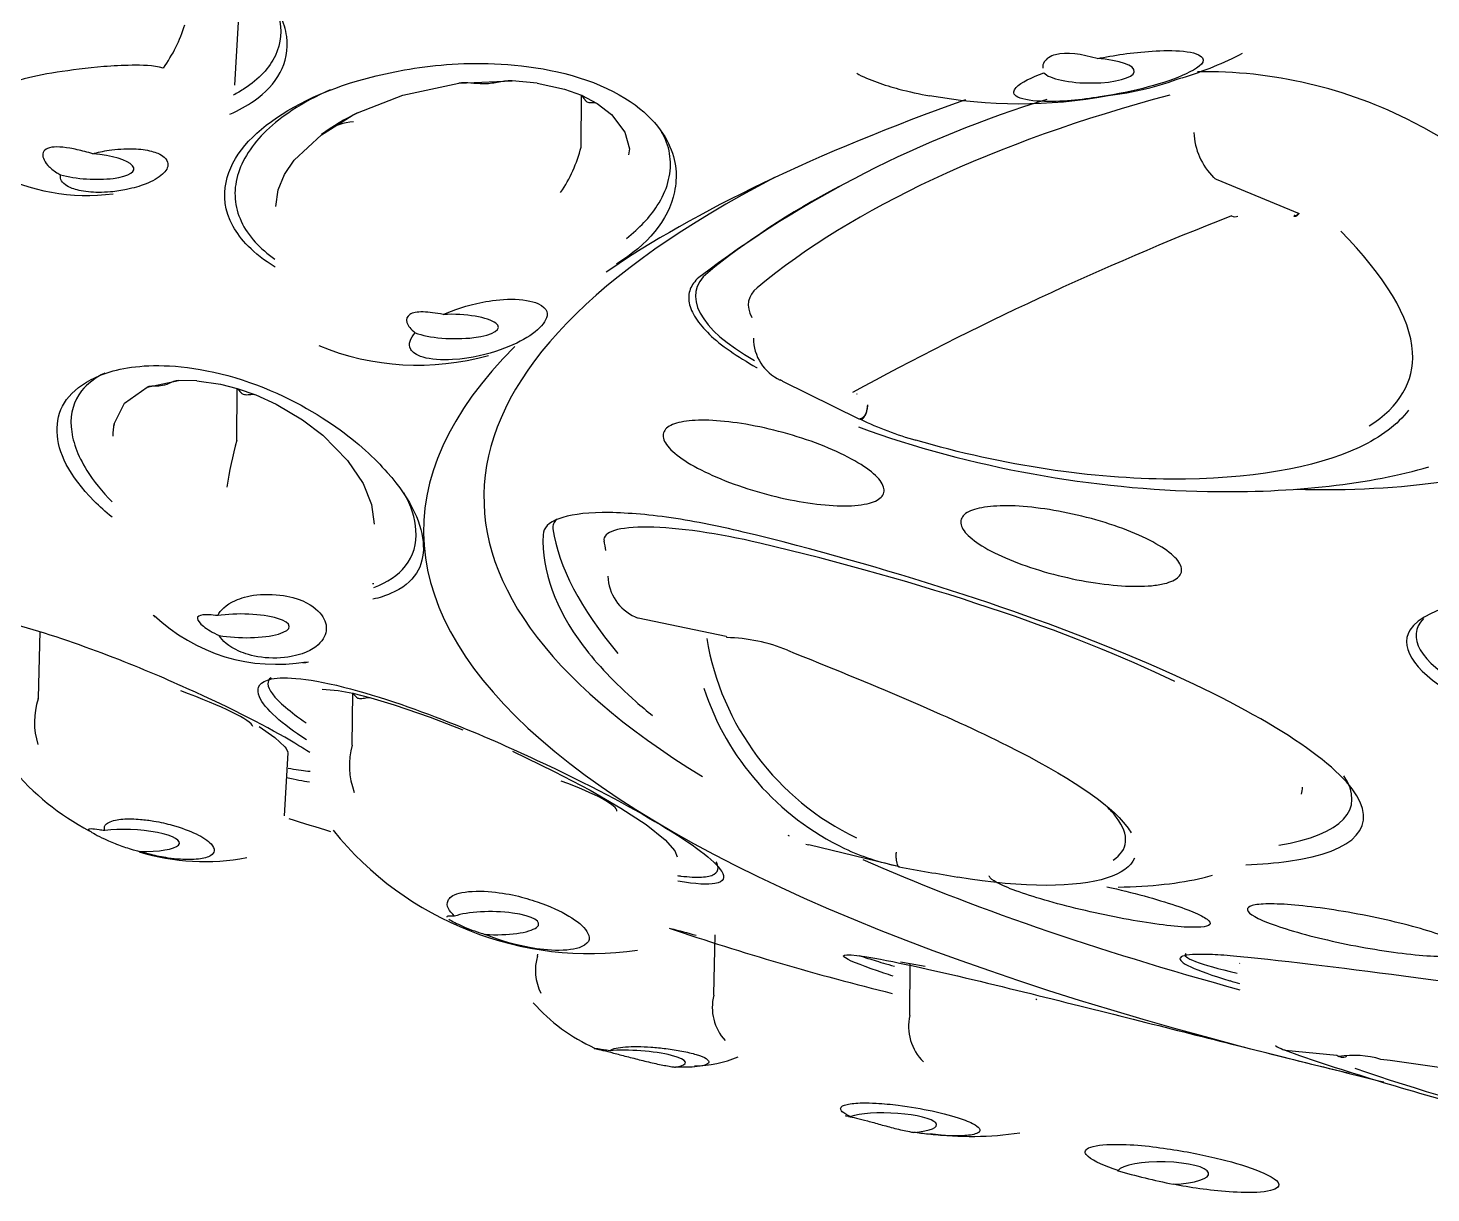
# Model space of a CAD drawing. Header units: centimetres. Extents: x -3207095 to 15275363, y -32656 to 4798027.
# Drawn here: x 710306.708 to 710308.803, y 4438202.391 to 4438204.131 of the extents above; entities that cross this region are included whole.
import ezdxf

# ---------------------------------------------------------------- set-up
doc = ezdxf.new("R2010")
doc.units = ezdxf.units.CM
doc.linetypes.add('DUZ', pattern=[500, 500])
doc.layers.get('0').update_dxf_attribs({"color": 1, "linetype": 'DUZ'})
doc.layers.add('a_vitrifiye', color=195, linetype='Continuous')

# ---------------------------------------------------------------- blocks, each defined once
blk = doc.blocks.new('TEPEDUS')
for p, q in [((38574.384, -2204.81), (38574.421, -2204.184)), ((38576.058, -2204.909), (38576.614, -2204.79)), ((38576.614, -2204.79), (38577.145, -2204.767)), ((38577.394, -2204.791), (38577.145, -2204.767)), ((38577.394, -2204.791), (38577.667, -2204.85)), ((38575.608, -2205.085), (38576.058, -2204.909)), ((38577.667, -2204.85), (38577.837, -2204.911)), ((38577.833, -2205.425), (38577.837, -2204.911)), ((38577.837, -2204.911), (38577.994, -2204.992)), ((38575.554, -2205.112), (38575.608, -2205.085)), ((38577.994, -2204.992), (38578.137, -2205.102)), ((38577.994, -2204.992), (38578.137, -2205.102)), ((38575.248, -2205.303), (38575.554, -2205.112)), ((38578.137, -2205.102), (38578.267, -2205.278)), ((38574.977, -2205.558), (38575.248, -2205.303)), ((38578.267, -2205.278), (38578.314, -2205.445)), ((38577.833, -2205.427), (38577.833, -2205.425)), ((38578.314, -2205.445), (38578.306, -2205.503)), ((38574.88, -2205.7), (38574.977, -2205.558)), ((38574.815, -2205.852), (38574.88, -2205.7)), ((38584.155, -2205.746), (38584.983, -2206.089)), ((38574.792, -2206.018), (38574.815, -2205.852)), ((38584.983, -2206.089), (38584.962, -2206.103)), ((38584.983, -2206.089), (38584.97, -2206.102)), ((38573.286, -2207.976), (38573.513, -2207.817)), ((38573.513, -2207.817), (38573.825, -2207.751)), ((38574.007, -2207.753), (38573.825, -2207.751)), ((38574.007, -2207.753), (38574.241, -2207.786)), ((38574.241, -2207.786), (38574.41, -2207.829)), ((38574.406, -2208.344), (38574.41, -2207.829)), ((38574.41, -2207.829), (38574.593, -2207.893)), ((38580.6, -2208.135), (38579.842, -2207.76)), ((38573.184, -2208.181), (38573.286, -2207.976)), ((38574.593, -2207.893), (38574.796, -2207.985)), ((38574.593, -2207.893), (38574.796, -2207.985)), ((38574.796, -2207.985), (38575.06, -2208.141)), ((38580.685, -2207.994), (38580.685, -2208.004)), ((38575.06, -2208.141), (38575.262, -2208.295)), ((38580.621, -2208.13), (38580.6, -2208.135)), ((38580.613, -2208.137), (38580.6, -2208.135)), ((38573.179, -2208.211), (38573.184, -2208.181)), ((38575.262, -2208.295), (38575.508, -2208.546)), ((38574.406, -2208.346), (38574.406, -2208.344)), ((38575.508, -2208.546), (38575.662, -2208.775)), ((38575.662, -2208.775), (38575.747, -2208.986)), ((38575.747, -2208.986), (38575.772, -2209.18)), ((38578.401, -2210.114), (38579.278, -2210.297)), ((38572.429, -2210.912), (38572.447, -2210.25)), ((38579.278, -2210.297), (38579.283, -2210.311)), ((38572.427, -2210.921), (38572.429, -2210.912)), ((38575.256, -2210.824), (38575.415, -2210.838)), ((38575.415, -2210.838), (38575.559, -2210.865)), ((38575.555, -2211.379), (38575.559, -2210.865)), ((38575.559, -2210.865), (38575.74, -2210.91)), ((38575.74, -2210.91), (38575.973, -2210.979)), ((38575.74, -2210.91), (38575.973, -2210.979)), ((38575.973, -2210.979), (38576.329, -2211.103)), ((38574.626, -2211.196), (38574.783, -2211.305)), ((38576.329, -2211.103), (38576.656, -2211.23)), ((38574.783, -2211.305), (38574.884, -2211.398)), ((38574.879, -2212.087), (38574.915, -2211.46)), ((38574.884, -2211.398), (38574.897, -2211.415)), ((38574.897, -2211.415), (38574.914, -2211.453)), ((38575.555, -2211.382), (38575.555, -2211.379)), ((38577.149, -2211.443), (38577.566, -2211.643)), ((38577.566, -2211.643), (38577.924, -2211.831)), ((38577.924, -2211.831), (38578.229, -2212.008)), ((38578.229, -2212.008), (38578.48, -2212.173)), ((38578.48, -2212.173), (38578.669, -2212.324)), ((38578.669, -2212.324), (38578.767, -2212.435)), ((38578.767, -2212.435), (38578.79, -2212.494)), ((38581.002, -2212.594), (38580.099, -2212.375)), ((38580.969, -2212.448), (38580.969, -2212.458)), ((38579.155, -2213.864), (38579.167, -2213.272)), ((38577.399, -2213.482), (38577.402, -2213.465)), ((38581.012, -2213.541), (38581.109, -2213.556)), ((38581.106, -2214.07), (38581.109, -2213.556)), ((38581.109, -2213.556), (38581.26, -2213.583)), ((38579.154, -2213.873), (38579.155, -2213.864)), ((38581.106, -2214.073), (38581.106, -2214.07)), ((38584.842, -2214.418), (38585.358, -2214.47)), ((38584.842, -2214.418), (38584.985, -2214.473)), ((38585.358, -2214.47), (38585.379, -2214.482))]:
    blk.add_line(p, q)
for centre, radius, start, end in [((38572.428, -2203.753), 1.529, 324.5283, 342.6748), ((38582.742, -2201.923), 3.009, 276.4445, 290.8308), ((38584.046, -2209.188), 4.512, 62.6238, 90.9605), ((38582.196, -2200.163), 4.832, 259.3209, 280.5387), ((38576.876, -2207.593), 2.811, 116.8221, 125.4164), ((38585.702, -2215.545), 11.074, 106.9683, 127.2101), ((38584.613, -2205.252), 0.679, 182.4763, 224.823), ((38576.492, -2205.095), 1.381, 325.4233, 346.0889), ((38572.918, -2203.882), 2.026, 242.2893, 277.2494), ((38584.197, -2205.653), 0.101, 229.6721, 245.6683), ((38596.271, -2236.701), 32.845, 111.3581, 118.6251), ((38576.209, -2204.991), 2.607, 247.7562, 285.5824), ((38580.008, -2207.33), 0.459, 179.9116, 245.1778), ((38579.632, -2208.137), 0.432, 60.9679, 64.9708), ((38582.077, -2205.107), 3.364, 244.2169, 254.3027), ((38573.771, -2208.306), 0.6, 167.9856, 179.8281), ((38578.24, -2209.408), 3.979, 164.5162, 171.3987), ((38578.557, -2209.685), 0.458, 181.7938, 246.2422), ((38574.797, -2208.822), 1.755, 226.2405, 279.9119), ((38578.443, -2209.946), 0.174, 245.7289, 255.8697), ((38581.746, -2209.873), 2.7, 189.5445, 244.2707), ((38579.25, -2211.985), 1.674, 67.6215, 88.8682), ((38581.626, -2209.969), 2.707, 198.2097, 244.3737), ((38573.124, -2211.152), 0.734, 161.6214, 197.7375), ((38576.278, -2211.588), 0.752, 164.0582, 200.6092), ((38574.131, -2209.961), 2.568, 219.8904, 242.26), ((38604.465, -2116.577), 100, 252.8169, 253.06647), ((38577.925, -2210.177), 3.281, 218.7329, 278.2439), ((38574.083, -2210.294), 2.248, 253.1862, 280.7777), ((38580.298, -2211.676), 0.727, 251.8028, 254.1011), ((38581.469, -2210.23), 2.405, 245.0591, 258.6219), ((38590.569, -2159.333), 54.114, 259.8115, 260.4419), ((38587.26, -2188.076), 26.543, 251.2107, 256.2063), ((38604.465, -2116.577), 100, 255.08378, 255.23387), ((38577.876, -2213.624), 0.498, 163.3666, 207.0867), ((38598.044, -2165.014), 50.617, 254.2358, 254.3503), ((38579.629, -2213.993), 0.49, 165.8328, 222.3176), ((38578.689, -2212.784), 1.768, 221.1173, 245.9056), ((38581.596, -2214.181), 0.502, 167.5531, 224.9684), ((38584.944, -2214.089), 0.346, 235.153, 249.2895), ((38584.867, -2214.281), 0.139, 250.8486, 259.6562), ((38578.969, -2213.509), 1.066, 269.6498, 293.6515), ((38594.035, -2187.576), 28.379, 251.4037, 255.4477), ((38585.521, -2215.435), 0.964, 73.4168, 98.5198), ((38578.984, -2264.492), 50.443, 78.8368, 82.2381), ((38593.87, -2190.052), 25.924, 251.249, 260.0358), ((38581.727, -2212.05), 3.228, 262.5112, 278.4425), ((38585.303, -2208.059), 7.855, 254.248, 258.4289)]:
    blk.add_arc(centre, radius, start, end)
for centre, major_axis, ratio, start_param, end_param in [((38582.886, -2204.665), (-0.456, 0.006), 0.27049, 0.225517, 4.528682), ((38604.431, -2215.176), (-26.31, 6.14), 0.354398, -0.584762, -0.262497), ((38604.465, -2209.25), (28.2, 0), 0.258819, -3.770459, -3.502681), ((38576.495, -2205.75), (-1.249, 0.403), 0.340724, -0.631113, -0.267526), ((38572.927, -2205.618), (-0.453, 0.027), 0.279948, 0.929863, 4.634739), ((38604.465, -2208.915), (27.6, 0), 0.258819, 2.679592, 3.541379), ((38603.783, -2214.911), (-26.248, 5.885), 0.360919, -0.39738, -0.2746), ((38584.329, -2206.024), (-0.038, 0.0925), 0.749055, 2.388516, 3.222075), ((38580.93, -2207.29), (1.952, -0.438), 0.360919, 2.866993, 4.01786), ((38580.998, -2207.301), (1.495, -0.349), 0.354398, 2.879095, 3.43883), ((38576.554, -2207.213), (-0.456, 0.008), 0.264958, 0.619175, 4.92234), ((38604.465, -2209.25), (28.2, 0), 0.258819, 2.887167, 3.973952), ((38580.527, -2207.8), (-0.0493, 0.087), 0.91845, 3.172329, 3.216229), ((38579.497, -2209.66), (1.944, -0.468), 0.208684, 2.979335, 3.226353), ((38603.721, -2215.041), (-26.152, 6.298), 0.208684, 0.08476, 0.275897), ((38579.56, -2209.68), (1.498, -0.356), 0.20359, 1.584214, 3.220833), ((38604.448, -2215.176), (-26.369, 6.272), 0.20359, 0.079241, 0.095437), ((38579.417, -2210.527), (-5.593, 1.33), 0.20359, 3.877809, 4.725807), ((38574.471, -2210.194), (-0.456, 0.008), 0.258485, 1.012136, 5.315301), ((38588.865, -2210.681), (2.717, -0.424), 0.278562, 2.949938, 3.77807), ((38573.423, -2210.835), (-1.143, 0.371), 0.110293, 3.220114, 4.367098), ((38576.933, -2211.688), (-1.256, 0.357), 0.127843, 3.165973, 4.155958), ((38579.571, -2210.555), (-5.93, 1.428), 0.208684, 2.690849, 3.356628), ((38579.417, -2210.527), (-5.593, 1.33), 0.20359, 3.128533, 3.18998), ((38573.38, -2212.331), (-0.453, 0.026), 0.234823, 1.713536, 5.418413), ((38580.117, -2211.89), (0.224, 0.39), 0.917132, 3.140051, 3.172536), ((38604.465, -2208.915), (27.6, 0), 0.258819, 3.670589, 3.898104), ((38576.955, -2213.155), (-0.456, 0.008), 0.252058, 1.404387, 5.707553), ((38585.824, -2213.763), (1.978, -0.294), 0.076566, 3.064725, 3.893997), ((38585.89, -2213.771), (1.5, -0.22), 0.077089, 3.152902, 3.223727), ((38583.619, -2214.176), (-1.259, 0.267), 0.038288, 0.010525, 0.130648), ((38578.419, -2214.51), (-0.454, 0.034), 0.184772, 2.474297, 5.447456), ((38580.919, -2215.144), (-0.453, 0.02), 0.215918, 2.102325, 5.807202), ((38583.627, -2215.644), (-0.456, 0.006), 0.246653, 1.796023, 6.099189)]:
    blk.add_ellipse(centre, major_axis=major_axis, ratio=ratio, start_param=start_param, end_param=end_param)
for points, knots in [([(38574.335, -2205.1), (38574.425, -2205.061), (38574.506, -2205.015), (38574.803, -2204.805), (38574.937, -2204.593), (38574.884, -2204.19), (38574.821, -2204.041), (38574.543, -2203.726), (38574.309, -2203.555), (38573.717, -2203.299), (38573.389, -2203.222), (38572.815, -2203.154), (38572.563, -2203.157), (38571.897, -2203.223), (38571.566, -2203.342), (38571.114, -2203.661), (38570.983, -2203.865), (38571.042, -2204.247), (38571.107, -2204.388), (38571.324, -2204.62), (38571.428, -2204.706), (38571.555, -2204.789)], [0.21127, 0.21127, 0.21127, 0.21127, 0.25, 0.25, 0.375, 0.375, 0.4375, 0.4375, 0.5, 0.5, 0.5625, 0.5625, 0.625, 0.625, 0.75, 0.75, 0.875, 0.875, 0.9375, 0.9375, 0.9714826, 0.9714826, 0.9714826, 0.9714826]), ([(38574.759, -2203.971), (38574.787, -2204.022), (38574.809, -2204.074), (38574.859, -2204.259), (38574.847, -2204.391), (38574.73, -2204.637), (38574.625, -2204.75), (38574.446, -2204.867), (38574.408, -2204.89), (38574.369, -2204.91)], [0.6004544, 0.6004544, 0.6004544, 0.6004544, 0.625, 0.625, 0.6875, 0.6875, 0.75, 0.75, 0.7652828, 0.7652828, 0.7652828, 0.7652828]), ([(38582.971, -2204.545), (38583.135, -2204.513), (38583.317, -2204.484), (38583.621, -2204.465), (38583.73, -2204.462), (38583.931, -2204.482), (38584.003, -2204.509), (38584.052, -2204.594), (38583.959, -2204.649), (38583.754, -2204.745), (38583.623, -2204.789), (38583.336, -2204.866), (38583.176, -2204.9), (38582.818, -2204.955), (38582.617, -2204.98), (38582.301, -2204.966), (38582.202, -2204.947), (38582.128, -2204.892), (38582.139, -2204.862), (38582.212, -2204.78), (38582.32, -2204.731), (38582.442, -2204.687)], [0, 0, 0, 0, 0.125, 0.125, 0.1875, 0.1875, 0.25, 0.25, 0.375, 0.375, 0.5, 0.5, 0.625, 0.625, 0.75, 0.75, 0.8125, 0.8125, 0.875, 0.875, 1, 1, 1, 1]), ([(38582.971, -2204.545), (38582.824, -2204.501), (38582.664, -2204.478), (38582.502, -2204.521), (38582.464, -2204.547), (38582.433, -2204.598), (38582.428, -2204.619), (38582.429, -2204.641)], [0, 0, 0, 0, 0.5, 0.5, 0.75, 0.75, 0.8958594, 0.8958594, 0.8958594, 0.8958594]), ([(38573.673, -2204.64), (38573.569, -2204.61), (38573.461, -2204.611), (38573.262, -2204.613), (38573.17, -2204.618), (38572.907, -2204.64), (38572.753, -2204.66), (38572.338, -2204.725), (38572.123, -2204.779), (38571.813, -2204.983), (38571.716, -2205.133), (38571.692, -2205.356), (38571.704, -2205.43), (38571.773, -2205.537), (38571.804, -2205.571), (38571.879, -2205.628), (38571.913, -2205.65), (38571.958, -2205.672)], [0, 0, 0, 0, 0.0625, 0.0625, 0.125, 0.125, 0.25, 0.25, 0.5, 0.5, 0.75, 0.75, 0.875, 0.875, 0.9375, 0.9375, 0.9778632, 0.9778632, 0.9778632, 0.9778632]), ([(38574.786, -2206.622), (38574.565, -2206.486), (38574.438, -2206.342), (38574.28, -2206.056), (38574.27, -2205.911), (38574.352, -2205.513), (38574.558, -2205.288), (38575.155, -2204.909), (38575.551, -2204.75), (38576.336, -2204.612), (38576.633, -2204.583), (38577.311, -2204.61), (38577.74, -2204.677), (38578.09, -2204.842)], [0.5131161, 0.5131161, 0.5131161, 0.5131161, 0.5625, 0.5625, 0.625, 0.625, 0.75, 0.75, 0.875, 0.875, 0.9375, 0.9375, 1, 1, 1, 1]), ([(38577.145, -2204.767), (38577.095, -2204.765), (38577.046, -2204.776), (38576.95, -2204.792), (38576.904, -2204.797), (38576.773, -2204.798), (38576.693, -2204.779), (38576.614, -2204.79)], [0, 0, 0, 0, 0.25, 0.25, 0.5, 0.5, 1, 1, 1, 1]), ([(38580.577, -2204.692), (38580.634, -2204.726), (38580.71, -2204.755), (38580.853, -2204.807), (38580.925, -2204.829), (38581.099, -2204.876), (38581.203, -2204.898), (38581.304, -2204.916)], [0, 0, 0, 0, 0.03125, 0.03125, 0.0625, 0.0625, 0.1074052, 0.1074052, 0.1074052, 0.1074052]), ([(38575.335, -2204.858), (38575.197, -2204.918), (38575.07, -2204.986), (38574.765, -2205.186), (38574.615, -2205.33), (38574.421, -2205.632), (38574.376, -2205.789), (38574.395, -2206.018), (38574.415, -2206.093), (38574.482, -2206.238), (38574.529, -2206.308), (38574.644, -2206.433), (38574.709, -2206.49), (38574.785, -2206.542)], [0.2132564, 0.2132564, 0.2132564, 0.2132564, 0.25, 0.25, 0.3125, 0.3125, 0.375, 0.375, 0.40625, 0.40625, 0.4375, 0.4375, 0.4661717, 0.4661717, 0.4661717, 0.4661717]), ([(38577.837, -2204.911), (38577.848, -2204.926), (38577.86, -2204.941), (38577.873, -2204.96), (38577.879, -2204.968), (38577.892, -2204.976), (38577.911, -2204.983), (38577.932, -2204.984), (38577.954, -2204.983), (38577.975, -2204.983), (38577.988, -2204.99), (38577.994, -2204.992)], [0, 0, 0, 0, 0.251818, 0.280603, 0.323545, 0.396023, 0.503919, 0.628342, 0.752827, 0.887063, 1, 1, 1, 1]), ([(38578.09, -2204.842), (38578.44, -2205.007), (38578.617, -2205.214), (38578.787, -2205.566), (38578.793, -2205.726), (38578.701, -2206.163), (38578.49, -2206.4), (38578.188, -2206.591), (38578.186, -2206.592), (38578.184, -2206.594)], [0, 0, 0, 0, 0.0625, 0.0625, 0.125, 0.125, 0.25, 0.25, 0.2509166, 0.2509166, 0.2509166, 0.2509166]), ([(38584.944, -2208.834), (38586.032, -2208.861), (38586.961, -2208.725), (38588.257, -2208.12), (38588.506, -2207.598), (38587.988, -2206.42), (38587.227, -2205.761), (38586.121, -2205.181)], [0.2855218, 0.2855218, 0.2855218, 0.2855218, 0.5, 0.5, 0.75, 0.75, 1, 1, 1, 1]), ([(38578.284, -2206.336), (38578.414, -2206.234), (38578.518, -2206.124), (38578.689, -2205.859), (38578.733, -2205.701), (38578.715, -2205.472), (38578.695, -2205.397), (38578.652, -2205.305), (38578.641, -2205.285), (38578.63, -2205.266)], [0.7651779, 0.7651779, 0.7651779, 0.7651779, 0.8125, 0.8125, 0.875, 0.875, 0.90625, 0.90625, 0.9148854, 0.9148854, 0.9148854, 0.9148854]), ([(38572.97, -2205.493), (38572.944, -2205.486), (38572.917, -2205.478), (38572.891, -2205.471), (38572.84, -2205.458), (38572.789, -2205.446), (38572.743, -2205.438), (38572.695, -2205.43), (38572.65, -2205.425), (38572.612, -2205.425), (38572.576, -2205.425), (38572.544, -2205.43), (38572.521, -2205.44), (38572.5, -2205.449), (38572.485, -2205.463), (38572.478, -2205.48), (38572.471, -2205.497), (38572.472, -2205.517), (38572.479, -2205.538), (38572.486, -2205.56), (38572.501, -2205.585), (38572.523, -2205.609), (38572.546, -2205.634), (38572.577, -2205.659), (38572.614, -2205.682), (38572.626, -2205.69), (38572.638, -2205.697), (38572.65, -2205.703)], [0, 0, 0, 0, 0.068486, 0.068486, 0.068486, 0.201821, 0.201821, 0.201821, 0.337135, 0.337135, 0.337135, 0.46705, 0.46705, 0.46705, 0.587439, 0.587439, 0.587439, 0.704615, 0.704615, 0.704615, 0.827444, 0.827444, 0.827444, 0.958845, 0.958845, 0.958845, 1, 1, 1, 1]), ([(38572.97, -2205.493), (38573.018, -2205.48), (38573.073, -2205.467), (38573.134, -2205.458), (38573.17, -2205.453), (38573.209, -2205.448), (38573.249, -2205.446), (38573.29, -2205.443), (38573.335, -2205.442), (38573.38, -2205.444), (38573.41, -2205.445), (38573.442, -2205.448), (38573.471, -2205.451), (38573.501, -2205.455), (38573.53, -2205.461), (38573.555, -2205.467), (38573.579, -2205.474), (38573.6, -2205.481), (38573.618, -2205.488), (38573.646, -2205.5), (38573.667, -2205.513), (38573.682, -2205.526), (38573.706, -2205.548), (38573.717, -2205.57), (38573.719, -2205.591), (38573.722, -2205.628), (38573.701, -2205.664), (38573.664, -2205.697), (38573.624, -2205.733), (38573.566, -2205.766), (38573.491, -2205.796), (38573.44, -2205.816), (38573.379, -2205.834), (38573.308, -2205.849), (38573.26, -2205.859), (38573.206, -2205.868), (38573.147, -2205.873), (38573.109, -2205.876), (38573.068, -2205.878), (38573.027, -2205.878), (38572.994, -2205.877), (38572.96, -2205.876), (38572.927, -2205.873), (38572.895, -2205.869), (38572.862, -2205.864), (38572.834, -2205.858), (38572.808, -2205.852), (38572.785, -2205.846), (38572.766, -2205.838), (38572.738, -2205.828), (38572.716, -2205.816), (38572.699, -2205.804), (38572.673, -2205.786), (38572.659, -2205.766), (38572.653, -2205.748), (38572.648, -2205.733), (38572.647, -2205.718), (38572.65, -2205.703)], [0, 0, 0, 0, 0.068768, 0.068768, 0.068768, 0.108445, 0.108445, 0.108445, 0.148669, 0.148669, 0.148669, 0.176213, 0.176213, 0.176213, 0.203883, 0.203883, 0.203883, 0.230171, 0.230171, 0.230171, 0.271552, 0.271552, 0.271552, 0.339113, 0.339113, 0.339113, 0.457551, 0.457551, 0.457551, 0.584507, 0.584507, 0.584507, 0.671712, 0.671712, 0.671712, 0.731303, 0.731303, 0.731303, 0.769229, 0.769229, 0.769229, 0.798889, 0.798889, 0.798889, 0.828831, 0.828831, 0.828831, 0.855141, 0.855141, 0.855141, 0.893025, 0.893025, 0.893025, 0.952889, 0.952889, 0.952889, 1, 1, 1, 1]), ([(38584.927, -2206.112), (38584.93, -2206.114), (38584.935, -2206.116), (38584.939, -2206.116), (38584.945, -2206.117), (38584.952, -2206.116), (38584.959, -2206.112), (38584.962, -2206.109), (38584.966, -2206.106), (38584.97, -2206.102)], [0.5482331, 0.5482331, 0.5482331, 0.5482331, 0.6821247, 0.6821247, 0.6821247, 0.884181, 0.884181, 0.884181, 1, 1, 1, 1]), ([(38584.962, -2206.103), (38584.956, -2206.108), (38584.949, -2206.11), (38584.943, -2206.11), (38584.94, -2206.11), (38584.937, -2206.109), (38584.934, -2206.108)], [0, 0, 0, 0, 0.205226, 0.205226, 0.205226, 0.3099963, 0.3099963, 0.3099963, 0.3099963]), ([(38585.681, -2208.202), (38585.981, -2208.011), (38586.129, -2207.762), (38586.092, -2207.12), (38585.836, -2206.711), (38585.396, -2206.263)], [0.5414201, 0.5414201, 0.5414201, 0.5414201, 0.75, 0.75, 1, 1, 1, 1]), ([(38579.005, -2206.726), (38578.964, -2206.761), (38578.936, -2206.8), (38578.904, -2206.884), (38578.9, -2206.931), (38578.919, -2207.027), (38578.94, -2207.077), (38579.008, -2207.183), (38579.054, -2207.237), (38579.225, -2207.401), (38579.387, -2207.514), (38579.582, -2207.621), (38579.584, -2207.622), (38579.586, -2207.623)], [0, 0, 0, 0, 0.125, 0.125, 0.25, 0.25, 0.375, 0.375, 0.5, 0.5, 0.75, 0.75, 0.7522755, 0.7522755, 0.7522755, 0.7522755]), ([(38576.461, -2207.093), (38576.564, -2207.047), (38576.688, -2207.003), (38576.937, -2206.955), (38577.032, -2206.942), (38577.243, -2206.941), (38577.346, -2206.959), (38577.511, -2207.033), (38577.505, -2207.093), (38577.454, -2207.202), (38577.397, -2207.255), (38577.245, -2207.355), (38577.15, -2207.402), (38576.903, -2207.489), (38576.756, -2207.531), (38576.449, -2207.549), (38576.332, -2207.541), (38576.188, -2207.498), (38576.155, -2207.469), (38576.106, -2207.386), (38576.134, -2207.33), (38576.182, -2207.277)], [0, 0, 0, 0, 0.125, 0.125, 0.1875, 0.1875, 0.25, 0.25, 0.375, 0.375, 0.5, 0.5, 0.625, 0.625, 0.75, 0.75, 0.8125, 0.8125, 0.875, 0.875, 1, 1, 1, 1]), ([(38576.461, -2207.093), (38576.388, -2207.079), (38576.318, -2207.069), (38576.202, -2207.067), (38576.155, -2207.075), (38576.099, -2207.112), (38576.089, -2207.141), (38576.109, -2207.206), (38576.138, -2207.243), (38576.182, -2207.277)], [0, 0, 0, 0, 0.25, 0.25, 0.5, 0.5, 0.75, 0.75, 1, 1, 1, 1]), ([(38573.163, -2209.113), (38573.097, -2209.058), (38573.038, -2209.005), (38572.73, -2208.695), (38572.622, -2208.467), (38572.609, -2208.056), (38572.704, -2207.873), (38573.079, -2207.676), (38573.243, -2207.623), (38573.721, -2207.59), (38574.068, -2207.618), (38574.459, -2207.745)], [0.5993086, 0.5993086, 0.5993086, 0.5993086, 0.625, 0.625, 0.75, 0.75, 0.875, 0.875, 0.9375, 0.9375, 1, 1, 1, 1]), ([(38573.091, -2207.677), (38572.994, -2207.723), (38572.915, -2207.783), (38572.782, -2207.954), (38572.746, -2208.076), (38572.764, -2208.347), (38572.818, -2208.496), (38572.978, -2208.752), (38573.063, -2208.858), (38573.164, -2208.96)], [0.1421072, 0.1421072, 0.1421072, 0.1421072, 0.1875, 0.1875, 0.25, 0.25, 0.3125, 0.3125, 0.3558622, 0.3558622, 0.3558622, 0.3558622]), ([(38573.825, -2207.751), (38573.791, -2207.753), (38573.759, -2207.769), (38573.699, -2207.793), (38573.671, -2207.801), (38573.595, -2207.813), (38573.553, -2207.801), (38573.513, -2207.817)], [0, 0, 0, 0, 0.25, 0.25, 0.5, 0.5, 1, 1, 1, 1]), ([(38574.41, -2207.829), (38574.422, -2207.843), (38574.435, -2207.857), (38574.449, -2207.875), (38574.457, -2207.882), (38574.472, -2207.888), (38574.493, -2207.893), (38574.518, -2207.892), (38574.544, -2207.889), (38574.569, -2207.886), (38574.585, -2207.891), (38574.593, -2207.893)], [0, 0, 0, 0, 0.251818, 0.280603, 0.323545, 0.396023, 0.503919, 0.628342, 0.752827, 0.887063, 1, 1, 1, 1]), ([(38574.459, -2207.745), (38574.85, -2207.872), (38575.164, -2208.053), (38575.618, -2208.373), (38575.778, -2208.525), (38576.15, -2208.947), (38576.255, -2209.19), (38576.269, -2209.599), (38576.179, -2209.768), (38575.884, -2209.895), (38575.827, -2209.914), (38575.76, -2209.929)], [0, 0, 0, 0, 0.0625, 0.0625, 0.125, 0.125, 0.25, 0.25, 0.375, 0.375, 0.4009695, 0.4009695, 0.4009695, 0.4009695]), ([(38580.613, -2208.137), (38580.619, -2208.137), (38580.626, -2208.136), (38580.632, -2208.132), (38580.638, -2208.128), (38580.644, -2208.123), (38580.65, -2208.115), (38580.656, -2208.108), (38580.662, -2208.098), (38580.667, -2208.087), (38580.672, -2208.076), (38580.676, -2208.063), (38580.679, -2208.05), (38580.682, -2208.038), (38580.684, -2208.025), (38580.684, -2208.013), (38580.684, -2208.01), (38580.685, -2208.007), (38580.685, -2208.004)], [0, 0, 0, 0, 0.186961, 0.186961, 0.186961, 0.373219, 0.373219, 0.373219, 0.571373, 0.571373, 0.571373, 0.772393, 0.772393, 0.772393, 0.957721, 0.957721, 0.957721, 1, 1, 1, 1]), ([(38580.685, -2207.994), (38580.685, -2208.005), (38580.683, -2208.016), (38580.682, -2208.028), (38580.68, -2208.039), (38580.677, -2208.05), (38580.674, -2208.06), (38580.67, -2208.071), (38580.666, -2208.082), (38580.661, -2208.091), (38580.655, -2208.101), (38580.649, -2208.11), (38580.643, -2208.116), (38580.636, -2208.123), (38580.628, -2208.128), (38580.621, -2208.13)], [0, 0, 0, 0, 0.178277, 0.178277, 0.178277, 0.355415, 0.355415, 0.355415, 0.550954, 0.550954, 0.550954, 0.766583, 0.766583, 0.766583, 1, 1, 1, 1]), ([(38580.557, -2208.996), (38580.473, -2209.002), (38580.371, -2209), (38580.262, -2208.99), (38580.153, -2208.98), (38580.034, -2208.962), (38579.913, -2208.938), (38579.789, -2208.913), (38579.661, -2208.88), (38579.539, -2208.843), (38579.415, -2208.805), (38579.293, -2208.761), (38579.183, -2208.714), (38579.074, -2208.667), (38578.975, -2208.617), (38578.894, -2208.567), (38578.815, -2208.518), (38578.752, -2208.469), (38578.71, -2208.422), (38578.67, -2208.378), (38578.649, -2208.335), (38578.65, -2208.298), (38578.65, -2208.263), (38578.671, -2208.231), (38578.711, -2208.207), (38578.75, -2208.183), (38578.808, -2208.166), (38578.881, -2208.156), (38578.954, -2208.146), (38579.044, -2208.144), (38579.143, -2208.149), (38579.244, -2208.154), (38579.358, -2208.167), (38579.474, -2208.187), (38579.594, -2208.208), (38579.721, -2208.236), (38579.844, -2208.27), (38579.97, -2208.304), (38580.096, -2208.345), (38580.211, -2208.389), (38580.326, -2208.434), (38580.434, -2208.483), (38580.525, -2208.533), (38580.615, -2208.581), (38580.691, -2208.632), (38580.745, -2208.68), (38580.798, -2208.726), (38580.832, -2208.772), (38580.844, -2208.812), (38580.856, -2208.851), (38580.848, -2208.886), (38580.82, -2208.914), (38580.792, -2208.942), (38580.745, -2208.964), (38580.681, -2208.978), (38580.645, -2208.986), (38580.603, -2208.992), (38580.557, -2208.996)], [0, 0, 0, 0, 0.054027, 0.054027, 0.054027, 0.107971, 0.107971, 0.107971, 0.163168, 0.163168, 0.163168, 0.21943, 0.21943, 0.21943, 0.27563, 0.27563, 0.27563, 0.330614, 0.330614, 0.330614, 0.383806, 0.383806, 0.383806, 0.435494, 0.435494, 0.435494, 0.486608, 0.486608, 0.486608, 0.538253, 0.538253, 0.538253, 0.591289, 0.591289, 0.591289, 0.646027, 0.646027, 0.646027, 0.702072, 0.702072, 0.702072, 0.758415, 0.758415, 0.758415, 0.813848, 0.813848, 0.813848, 0.867584, 0.867584, 0.867584, 0.91966, 0.91966, 0.91966, 0.970844, 0.970844, 0.970844, 1, 1, 1, 1]), ([(38586.071, -2208.046), (38585.964, -2208.189), (38585.799, -2208.314), (38585.138, -2208.624), (38584.482, -2208.738), (38582.931, -2208.729), (38582.044, -2208.603), (38581.166, -2208.346)], [0.3757599, 0.3757599, 0.3757599, 0.3757599, 0.5, 0.5, 0.75, 0.75, 1, 1, 1, 1]), ([(38580.595, -2208.213), (38581.718, -2208.625), (38582.948, -2208.835), (38584.936, -2208.872), (38585.698, -2208.78), (38586.273, -2208.611)], [0, 0, 0, 0, 0.25, 0.25, 0.4425539, 0.4425539, 0.4425539, 0.4425539]), ([(38575.769, -2209.811), (38575.905, -2209.762), (38576.013, -2209.69), (38576.162, -2209.498), (38576.198, -2209.376), (38576.181, -2209.125), (38576.14, -2208.999), (38576.069, -2208.871)], [0.6297277, 0.6297277, 0.6297277, 0.6297277, 0.6875, 0.6875, 0.75, 0.75, 0.8034718, 0.8034718, 0.8034718, 0.8034718]), ([(38583.511, -2209.794), (38583.426, -2209.802), (38583.324, -2209.803), (38583.214, -2209.795), (38583.104, -2209.788), (38582.984, -2209.773), (38582.863, -2209.752), (38582.739, -2209.73), (38582.612, -2209.701), (38582.49, -2209.668), (38582.367, -2209.633), (38582.246, -2209.593), (38582.138, -2209.55), (38582.03, -2209.508), (38581.933, -2209.461), (38581.853, -2209.415), (38581.775, -2209.369), (38581.713, -2209.323), (38581.672, -2209.279), (38581.632, -2209.236), (38581.612, -2209.195), (38581.613, -2209.159), (38581.614, -2209.123), (38581.635, -2209.092), (38581.676, -2209.067), (38581.716, -2209.043), (38581.775, -2209.024), (38581.849, -2209.013), (38581.924, -2209.001), (38582.015, -2208.997), (38582.115, -2208.999), (38582.218, -2209.002), (38582.332, -2209.013), (38582.45, -2209.03), (38582.57, -2209.047), (38582.697, -2209.072), (38582.82, -2209.102), (38582.945, -2209.133), (38583.069, -2209.17), (38583.183, -2209.21), (38583.297, -2209.251), (38583.404, -2209.296), (38583.493, -2209.342), (38583.582, -2209.387), (38583.656, -2209.434), (38583.71, -2209.479), (38583.762, -2209.523), (38583.796, -2209.567), (38583.808, -2209.606), (38583.819, -2209.644), (38583.81, -2209.679), (38583.782, -2209.707), (38583.753, -2209.735), (38583.705, -2209.758), (38583.641, -2209.774), (38583.603, -2209.783), (38583.559, -2209.79), (38583.511, -2209.794)], [0, 0, 0, 0, 0.053998, 0.053998, 0.053998, 0.107932, 0.107932, 0.107932, 0.162817, 0.162817, 0.162817, 0.218493, 0.218493, 0.218493, 0.274089, 0.274089, 0.274089, 0.328742, 0.328742, 0.328742, 0.382028, 0.382028, 0.382028, 0.434166, 0.434166, 0.434166, 0.485869, 0.485869, 0.485869, 0.537998, 0.537998, 0.537998, 0.591216, 0.591216, 0.591216, 0.645748, 0.645748, 0.645748, 0.701266, 0.701266, 0.701266, 0.756982, 0.756982, 0.756982, 0.811985, 0.811985, 0.811985, 0.865689, 0.865689, 0.865689, 0.918124, 0.918124, 0.918124, 0.969879, 0.969879, 0.969879, 1, 1, 1, 1]), ([(38579.448, -2209.26), (38579.316, -2209.228), (38579.186, -2209.199), (38578.93, -2209.15), (38578.804, -2209.129), (38578.564, -2209.096), (38578.45, -2209.084), (38578.234, -2209.069), (38578.133, -2209.065), (38577.859, -2209.069), (38577.711, -2209.09), (38577.511, -2209.165), (38577.457, -2209.219), (38577.454, -2209.287)], [0, 0, 0, 0, 0.125, 0.125, 0.25, 0.25, 0.375, 0.375, 0.5, 0.5, 0.75, 0.75, 1, 1, 1, 1]), ([(38584.451, -2212.573), (38584.607, -2212.567), (38584.75, -2212.555), (38585.557, -2212.444), (38585.785, -2212.184), (38585.236, -2211.453), (38584.454, -2210.981), (38582.266, -2210.057), (38580.858, -2209.602), (38579.448, -2209.26)], [0.2032208, 0.2032208, 0.2032208, 0.2032208, 0.25, 0.25, 0.5, 0.5, 0.75, 0.75, 1, 1, 1, 1]), ([(38577.454, -2209.287), (38577.44, -2209.653), (38577.575, -2210.022), (38577.992, -2210.577), (38578.168, -2210.763), (38578.432, -2210.995), (38578.487, -2211.042), (38578.544, -2211.088)], [0, 0, 0, 0, 0.5, 0.5, 0.75, 0.75, 0.8120673, 0.8120673, 0.8120673, 0.8120673]), ([(38574.215, -2210.092), (38574.241, -2210.04), (38574.289, -2209.986), (38574.444, -2209.918), (38574.511, -2209.896), (38574.699, -2209.875), (38574.818, -2209.881), (38575.074, -2209.934), (38575.155, -2209.99), (38575.266, -2210.096), (38575.292, -2210.151), (38575.299, -2210.258), (38575.282, -2210.311), (38575.184, -2210.415), (38575.112, -2210.469), (38574.863, -2210.516), (38574.745, -2210.52), (38574.553, -2210.494), (38574.481, -2210.47), (38574.317, -2210.398), (38574.261, -2210.343), (38574.228, -2210.29)], [0, 0, 0, 0, 0.125, 0.125, 0.1875, 0.1875, 0.25, 0.25, 0.375, 0.375, 0.5, 0.5, 0.625, 0.625, 0.75, 0.75, 0.8125, 0.8125, 0.875, 0.875, 1, 1, 1, 1]), ([(38590.619, -2210.42), (38589.843, -2210.127), (38588.755, -2209.916), (38586.933, -2209.843), (38586.239, -2209.985), (38585.969, -2210.427), (38586.161, -2210.676), (38586.582, -2210.912)], [0, 0, 0, 0, 0.25, 0.25, 0.5, 0.5, 0.6878458, 0.6878458, 0.6878458, 0.6878458]), ([(38575.132, -2211.456), (38575.087, -2211.427), (38575.037, -2211.396), (38574.725, -2211.209), (38574.372, -2211.025), (38573.675, -2210.712), (38573.413, -2210.6), (38572.828, -2210.377), (38572.497, -2210.263), (38571.926, -2210.109), (38571.715, -2210.076), (38571.475, -2210.078), (38571.43, -2210.107), (38571.423, -2210.232), (38571.582, -2210.365), (38571.878, -2210.542), (38571.92, -2210.567), (38571.965, -2210.592)], [0.2235265, 0.2235265, 0.2235265, 0.2235265, 0.25, 0.25, 0.375, 0.375, 0.4375, 0.4375, 0.5, 0.5, 0.5625, 0.5625, 0.625, 0.625, 0.75, 0.75, 0.7694202, 0.7694202, 0.7694202, 0.7694202]), ([(38574.215, -2210.092), (38574.153, -2210.085), (38574.101, -2210.082), (38574.03, -2210.089), (38574.011, -2210.1), (38574.013, -2210.14), (38574.035, -2210.168), (38574.11, -2210.229), (38574.165, -2210.262), (38574.228, -2210.29)], [0, 0, 0, 0, 0.25, 0.25, 0.5, 0.5, 0.75, 0.75, 1, 1, 1, 1]), ([(38579.887, -2210.437), (38580.718, -2210.77), (38581.483, -2211.089), (38582.67, -2211.683), (38583.093, -2211.961), (38583.283, -2212.214), (38583.297, -2212.235), (38583.309, -2212.256)], [0, 0, 0, 0, 0.25, 0.25, 0.5, 0.5, 0.5229262, 0.5229262, 0.5229262, 0.5229262]), ([(38575.099, -2211.33), (38574.853, -2211.171), (38574.682, -2211.022), (38574.6, -2210.83), (38574.611, -2210.767), (38574.807, -2210.7), (38575.024, -2210.698), (38575.396, -2210.786)], [0.767457, 0.767457, 0.767457, 0.767457, 0.875, 0.875, 0.9375, 0.9375, 1, 1, 1, 1]), ([(38574.746, -2210.711), (38574.724, -2210.726), (38574.713, -2210.747), (38574.716, -2210.827), (38574.776, -2210.907), (38574.946, -2211.053), (38575.015, -2211.105), (38575.096, -2211.16)], [0.0970452, 0.0970452, 0.0970452, 0.0970452, 0.125, 0.125, 0.1875, 0.1875, 0.2182155, 0.2182155, 0.2182155, 0.2182155]), ([(38575.396, -2210.786), (38575.768, -2210.874), (38576.173, -2211.018), (38576.84, -2211.28), (38577.13, -2211.409), (38577.91, -2211.772), (38578.314, -2211.988), (38578.939, -2212.365), (38579.166, -2212.527), (38579.266, -2212.698), (38579.26, -2212.743), (38579.1, -2212.772), (38578.981, -2212.768), (38578.796, -2212.738)], [0, 0, 0, 0, 0.0625, 0.0625, 0.125, 0.125, 0.25, 0.25, 0.375, 0.375, 0.4375, 0.4375, 0.4795492, 0.4795492, 0.4795492, 0.4795492]), ([(38575.559, -2210.865), (38575.57, -2210.877), (38575.582, -2210.89), (38575.596, -2210.906), (38575.603, -2210.912), (38575.617, -2210.917), (38575.638, -2210.92), (38575.662, -2210.916), (38575.689, -2210.91), (38575.715, -2210.906), (38575.732, -2210.909), (38575.74, -2210.91)], [0, 0, 0, 0, 0.251818, 0.280603, 0.323545, 0.396023, 0.503919, 0.628342, 0.752827, 0.887063, 1, 1, 1, 1]), ([(38575.134, -2211.646), (38575.126, -2211.645), (38575.119, -2211.644), (38575.056, -2211.638), (38574.99, -2211.628), (38574.916, -2211.613)], [0.93341375, 0.93341375, 0.93341375, 0.93341375, 0.9375, 0.9375, 0.9671871, 0.9671871, 0.9671871, 0.9671871]), ([(38583.13, -2212.526), (38583.282, -2212.427), (38583.297, -2212.28), (38583.141, -2212.071), (38583.113, -2212.039), (38583.08, -2212.006)], [0.304254, 0.304254, 0.304254, 0.304254, 0.5, 0.5, 0.5350649, 0.5350649, 0.5350649, 0.5350649]), ([(38573.091, -2212.233), (38573.084, -2212.215), (38573.083, -2212.197), (38573.095, -2212.18), (38573.102, -2212.17), (38573.113, -2212.16), (38573.129, -2212.152), (38573.146, -2212.143), (38573.169, -2212.135), (38573.198, -2212.128), (38573.219, -2212.124), (38573.243, -2212.121), (38573.27, -2212.119), (38573.297, -2212.116), (38573.327, -2212.116), (38573.358, -2212.116), (38573.387, -2212.117), (38573.417, -2212.118), (38573.446, -2212.121), (38573.492, -2212.125), (38573.537, -2212.131), (38573.578, -2212.138), (38573.646, -2212.149), (38573.707, -2212.163), (38573.762, -2212.179), (38573.857, -2212.205), (38573.935, -2212.235), (38573.999, -2212.265), (38574.066, -2212.298), (38574.118, -2212.332), (38574.149, -2212.366), (38574.171, -2212.39), (38574.183, -2212.413), (38574.18, -2212.436), (38574.177, -2212.452), (38574.168, -2212.467), (38574.147, -2212.481), (38574.134, -2212.489), (38574.116, -2212.497), (38574.092, -2212.504), (38574.073, -2212.51), (38574.049, -2212.514), (38574.022, -2212.517), (38573.996, -2212.52), (38573.964, -2212.522), (38573.932, -2212.522), (38573.904, -2212.523), (38573.874, -2212.521), (38573.844, -2212.519), (38573.802, -2212.517), (38573.76, -2212.512), (38573.721, -2212.506), (38573.659, -2212.497), (38573.602, -2212.485), (38573.551, -2212.472), (38573.511, -2212.462), (38573.473, -2212.452), (38573.439, -2212.44)], [0, 0, 0, 0, 0.068768, 0.068768, 0.068768, 0.108445, 0.108445, 0.108445, 0.148669, 0.148669, 0.148669, 0.176213, 0.176213, 0.176213, 0.203883, 0.203883, 0.203883, 0.230171, 0.230171, 0.230171, 0.271552, 0.271552, 0.271552, 0.339113, 0.339113, 0.339113, 0.457551, 0.457551, 0.457551, 0.584507, 0.584507, 0.584507, 0.671712, 0.671712, 0.671712, 0.731303, 0.731303, 0.731303, 0.769229, 0.769229, 0.769229, 0.798889, 0.798889, 0.798889, 0.828831, 0.828831, 0.828831, 0.855141, 0.855141, 0.855141, 0.893025, 0.893025, 0.893025, 0.952889, 0.952889, 0.952889, 1, 1, 1, 1]), ([(38573.091, -2212.233), (38573.07, -2212.231), (38573.051, -2212.228), (38573.034, -2212.226), (38573.001, -2212.221), (38572.974, -2212.218), (38572.956, -2212.217), (38572.937, -2212.216), (38572.927, -2212.217), (38572.926, -2212.221), (38572.925, -2212.225), (38572.933, -2212.233), (38572.95, -2212.243), (38572.965, -2212.253), (38572.988, -2212.266), (38573.016, -2212.281), (38573.044, -2212.295), (38573.077, -2212.312), (38573.114, -2212.328), (38573.153, -2212.346), (38573.197, -2212.364), (38573.242, -2212.38), (38573.29, -2212.398), (38573.341, -2212.415), (38573.391, -2212.428), (38573.407, -2212.433), (38573.423, -2212.437), (38573.439, -2212.44)], [0, 0, 0, 0, 0.068486, 0.068486, 0.068486, 0.201821, 0.201821, 0.201821, 0.337135, 0.337135, 0.337135, 0.46705, 0.46705, 0.46705, 0.587439, 0.587439, 0.587439, 0.704615, 0.704615, 0.704615, 0.827444, 0.827444, 0.827444, 0.958845, 0.958845, 0.958845, 1, 1, 1, 1]), ([(38580.997, -2212.594), (38580.995, -2212.595), (38580.992, -2212.593), (38580.99, -2212.589), (38580.988, -2212.585), (38580.985, -2212.578), (38580.983, -2212.571), (38580.981, -2212.563), (38580.978, -2212.553), (38580.976, -2212.542), (38580.974, -2212.53), (38580.973, -2212.518), (38580.971, -2212.504), (38580.97, -2212.492), (38580.97, -2212.479), (38580.969, -2212.467), (38580.969, -2212.464), (38580.969, -2212.461), (38580.969, -2212.458)], [0, 0, 0, 0, 0.186961, 0.186961, 0.186961, 0.373219, 0.373219, 0.373219, 0.571373, 0.571373, 0.571373, 0.772393, 0.772393, 0.772393, 0.957721, 0.957721, 0.957721, 1, 1, 1, 1]), ([(38578.793, -2212.681), (38578.805, -2212.682), (38578.816, -2212.684), (38578.908, -2212.695), (38578.976, -2212.699), (38579.087, -2212.693), (38579.129, -2212.684), (38579.184, -2212.652), (38579.197, -2212.63), (38579.196, -2212.585), (38579.19, -2212.566), (38579.179, -2212.545)], [0.5269733, 0.5269733, 0.5269733, 0.5269733, 0.53125, 0.53125, 0.5625, 0.5625, 0.59375, 0.59375, 0.625, 0.625, 0.643839, 0.643839, 0.643839, 0.643839]), ([(38583.343, -2212.508), (38583.307, -2212.591), (38583.215, -2212.658), (38582.771, -2212.801), (38582.248, -2212.808), (38581.584, -2212.696)], [0.6289406, 0.6289406, 0.6289406, 0.6289406, 0.75, 0.75, 1, 1, 1, 1]), ([(38583.839, -2213.193), (38583.757, -2213.188), (38583.657, -2213.177), (38583.547, -2213.162), (38583.438, -2213.146), (38583.315, -2213.126), (38583.19, -2213.102), (38583.064, -2213.077), (38582.933, -2213.049), (38582.806, -2213.019), (38582.682, -2212.989), (38582.56, -2212.957), (38582.449, -2212.925), (38582.342, -2212.894), (38582.244, -2212.862), (38582.163, -2212.833), (38582.084, -2212.804), (38582.02, -2212.776), (38581.975, -2212.752), (38581.931, -2212.728), (38581.905, -2212.707), (38581.898, -2212.69), (38581.897, -2212.688), (38581.896, -2212.685), (38581.896, -2212.682)], [0, 0, 0, 0, 0.0562702, 0.0562702, 0.0562702, 0.1125362, 0.1125362, 0.1125362, 0.1687753, 0.1687753, 0.1687753, 0.2238534, 0.2238534, 0.2238534, 0.2771502, 0.2771502, 0.2771502, 0.328905, 0.328905, 0.328905, 0.3800235, 0.3800235, 0.3800235, 0.3886636, 0.3886636, 0.3886636, 0.3886636]), ([(38583.179, -2212.796), (38583.508, -2212.79), (38583.794, -2212.758), (38584.058, -2212.695), (38584.09, -2212.686), (38584.12, -2212.677)], [0.1495746, 0.1495746, 0.1495746, 0.1495746, 0.25, 0.25, 0.2643398, 0.2643398, 0.2643398, 0.2643398]), ([(38576.574, -2213.086), (38576.519, -2213.034), (38576.483, -2212.981), (38576.521, -2212.902), (38576.549, -2212.876), (38576.687, -2212.837), (38576.804, -2212.832), (38577.111, -2212.855), (38577.267, -2212.899), (38577.524, -2212.986), (38577.628, -2213.034), (38577.793, -2213.133), (38577.857, -2213.184), (38577.923, -2213.289), (38577.938, -2213.346), (38577.783, -2213.414), (38577.682, -2213.429), (38577.471, -2213.423), (38577.373, -2213.409), (38577.118, -2213.358), (38576.987, -2213.313), (38576.878, -2213.267)], [0, 0, 0, 0, 0.125, 0.125, 0.1875, 0.1875, 0.25, 0.25, 0.375, 0.375, 0.5, 0.5, 0.625, 0.625, 0.75, 0.75, 0.8125, 0.8125, 0.875, 0.875, 1, 1, 1, 1]), ([(38583.068, -2212.792), (38583.194, -2212.82), (38583.322, -2212.852), (38583.439, -2212.884), (38583.552, -2212.915), (38583.66, -2212.947), (38583.751, -2212.978), (38583.839, -2213.007), (38583.914, -2213.037), (38583.971, -2213.063), (38584.026, -2213.088), (38584.065, -2213.112), (38584.083, -2213.131), (38584.101, -2213.15), (38584.1, -2213.166), (38584.081, -2213.177), (38584.06, -2213.188), (38584.02, -2213.194), (38583.963, -2213.196), (38583.927, -2213.196), (38583.886, -2213.195), (38583.839, -2213.193)], [0.6515652, 0.6515652, 0.6515652, 0.6515652, 0.7070798, 0.7070798, 0.7070798, 0.7609219, 0.7609219, 0.7609219, 0.8130782, 0.8130782, 0.8130782, 0.8642878, 0.8642878, 0.8642878, 0.9156314, 0.9156314, 0.9156314, 0.9680858, 0.9680858, 0.9680858, 1, 1, 1, 1]), ([(38586.391, -2213.486), (38586.307, -2213.484), (38586.206, -2213.477), (38586.095, -2213.465), (38585.984, -2213.453), (38585.861, -2213.436), (38585.737, -2213.415), (38585.612, -2213.395), (38585.481, -2213.37), (38585.357, -2213.343), (38585.234, -2213.316), (38585.113, -2213.287), (38585.005, -2213.257), (38584.899, -2213.228), (38584.802, -2213.197), (38584.723, -2213.169), (38584.645, -2213.14), (38584.583, -2213.113), (38584.54, -2213.088), (38584.497, -2213.064), (38584.473, -2213.042), (38584.468, -2213.023), (38584.464, -2213.005), (38584.48, -2212.99), (38584.515, -2212.98), (38584.55, -2212.97), (38584.605, -2212.964), (38584.676, -2212.963), (38584.749, -2212.962), (38584.84, -2212.966), (38584.941, -2212.975), (38585.044, -2212.984), (38585.162, -2212.998), (38585.283, -2213.016), (38585.405, -2213.034), (38585.535, -2213.057), (38585.662, -2213.082), (38585.787, -2213.107), (38585.913, -2213.136), (38586.028, -2213.165), (38586.14, -2213.194), (38586.245, -2213.224), (38586.335, -2213.253), (38586.422, -2213.282), (38586.496, -2213.311), (38586.551, -2213.337), (38586.605, -2213.363), (38586.641, -2213.387), (38586.658, -2213.408), (38586.674, -2213.428), (38586.67, -2213.445), (38586.648, -2213.458), (38586.625, -2213.471), (38586.581, -2213.48), (38586.521, -2213.484), (38586.484, -2213.487), (38586.44, -2213.487), (38586.391, -2213.486)], [0, 0, 0, 0, 0.055682, 0.055682, 0.055682, 0.111364, 0.111364, 0.111364, 0.166973, 0.166973, 0.166973, 0.22165, 0.22165, 0.22165, 0.274962, 0.274962, 0.274962, 0.327117, 0.327117, 0.327117, 0.378823, 0.378823, 0.378823, 0.430939, 0.430939, 0.430939, 0.484136, 0.484136, 0.484136, 0.538648, 0.538648, 0.538648, 0.594155, 0.594155, 0.594155, 0.649878, 0.649878, 0.649878, 0.704902, 0.704902, 0.704902, 0.758633, 0.758633, 0.758633, 0.811089, 0.811089, 0.811089, 0.862851, 0.862851, 0.862851, 0.914761, 0.914761, 0.914761, 0.967569, 0.967569, 0.967569, 1, 1, 1, 1]), ([(38576.574, -2213.086), (38576.532, -2213.084), (38576.506, -2213.084), (38576.497, -2213.091), (38576.496, -2213.093), (38576.496, -2213.095)], [0, 0, 0, 0, 0.25, 0.25, 0.3010546, 0.3010546, 0.3010546, 0.3010546]), ([(38576.517, -2213.115), (38576.521, -2213.119), (38576.527, -2213.122), (38576.564, -2213.144), (38576.614, -2213.169), (38576.733, -2213.22), (38576.804, -2213.246), (38576.878, -2213.267)], [0.4462678, 0.4462678, 0.4462678, 0.4462678, 0.5, 0.5, 0.75, 0.75, 1, 1, 1, 1]), ([(38580.939, -2213.682), (38580.908, -2213.672), (38580.878, -2213.662), (38580.668, -2213.592), (38580.521, -2213.537), (38580.411, -2213.466), (38580.462, -2213.45), (38580.758, -2213.503)], [0.8649118, 0.8649118, 0.8649118, 0.8649118, 0.875, 0.875, 0.9375, 0.9375, 1, 1, 1, 1]), ([(38584.47, -2213.496), (38584.371, -2213.486), (38584.283, -2213.478), (38584.124, -2213.468), (38584.055, -2213.465), (38583.941, -2213.466), (38583.896, -2213.469), (38583.829, -2213.48), (38583.808, -2213.488), (38583.783, -2213.52), (38583.819, -2213.551), (38583.986, -2213.629), (38584.119, -2213.676), (38584.292, -2213.728)], [0, 0, 0, 0, 0.125, 0.125, 0.25, 0.25, 0.375, 0.375, 0.5, 0.5, 0.75, 0.75, 1, 1, 1, 1]), ([(38580.606, -2213.478), (38580.643, -2213.491), (38580.691, -2213.506), (38580.807, -2213.542), (38580.874, -2213.562), (38580.952, -2213.584)], [0.10158707, 0.10158707, 0.10158707, 0.10158707, 0.125, 0.125, 0.14809489, 0.14809489, 0.14809489, 0.14809489]), ([(38580.758, -2213.503), (38581.054, -2213.557), (38581.489, -2213.658), (38582.268, -2213.845), (38582.644, -2213.939), (38583.712, -2214.207), (38584.354, -2214.37), (38585.251, -2214.594), (38585.556, -2214.669), (38585.826, -2214.736)], [0, 0, 0, 0, 0.0625, 0.0625, 0.125, 0.125, 0.25, 0.25, 0.3212843, 0.3212843, 0.3212843, 0.3212843]), ([(38588.69, -2214.079), (38588.573, -2214.06), (38588.455, -2214.041), (38586.921, -2213.797), (38585.524, -2213.607), (38584.47, -2213.496)], [0.729295, 0.729295, 0.729295, 0.729295, 0.75, 0.75, 1, 1, 1, 1]), ([(38578.12, -2214.425), (38578.096, -2214.422), (38578.075, -2214.419), (38578.056, -2214.416), (38578.025, -2214.412), (38578.001, -2214.408), (38577.985, -2214.405), (38577.969, -2214.403), (38577.961, -2214.401), (38577.963, -2214.402), (38577.965, -2214.402), (38577.976, -2214.404), (38577.995, -2214.409), (38578.014, -2214.413), (38578.041, -2214.419), (38578.075, -2214.427), (38578.107, -2214.435), (38578.146, -2214.445), (38578.188, -2214.456), (38578.229, -2214.467), (38578.275, -2214.479), (38578.322, -2214.491), (38578.37, -2214.503), (38578.419, -2214.516), (38578.467, -2214.528), (38578.517, -2214.54), (38578.567, -2214.551), (38578.612, -2214.561), (38578.658, -2214.57), (38578.701, -2214.578), (38578.737, -2214.584), (38578.75, -2214.586), (38578.761, -2214.587), (38578.772, -2214.588)], [0, 0, 0, 0, 0.061282, 0.061282, 0.061282, 0.164028, 0.164028, 0.164028, 0.268199, 0.268199, 0.268199, 0.371828, 0.371828, 0.371828, 0.472058, 0.472058, 0.472058, 0.568013, 0.568013, 0.568013, 0.662537, 0.662537, 0.662537, 0.759544, 0.759544, 0.759544, 0.860669, 0.860669, 0.860669, 0.964553, 0.964553, 0.964553, 1, 1, 1, 1]), ([(38578.12, -2214.425), (38578.121, -2214.424), (38578.122, -2214.423), (38578.123, -2214.422), (38578.133, -2214.413), (38578.153, -2214.405), (38578.181, -2214.399), (38578.206, -2214.393), (38578.239, -2214.389), (38578.276, -2214.387), (38578.311, -2214.384), (38578.352, -2214.383), (38578.393, -2214.384), (38578.437, -2214.384), (38578.483, -2214.386), (38578.528, -2214.389), (38578.579, -2214.393), (38578.63, -2214.398), (38578.678, -2214.404), (38578.733, -2214.411), (38578.787, -2214.419), (38578.835, -2214.429), (38578.889, -2214.439), (38578.939, -2214.451), (38578.979, -2214.463), (38579.023, -2214.476), (38579.058, -2214.491), (38579.079, -2214.504), (38579.1, -2214.518), (38579.11, -2214.531), (38579.104, -2214.543), (38579.101, -2214.551), (38579.089, -2214.559), (38579.07, -2214.566), (38579.051, -2214.573), (38579.024, -2214.579), (38578.99, -2214.583), (38578.959, -2214.586), (38578.922, -2214.589), (38578.882, -2214.589), (38578.847, -2214.59), (38578.81, -2214.59), (38578.772, -2214.588)], [0, 0, 0, 0, 0.009825, 0.009825, 0.009825, 0.086659, 0.086659, 0.086659, 0.154849, 0.154849, 0.154849, 0.219171, 0.219171, 0.219171, 0.285791, 0.285791, 0.285791, 0.359482, 0.359482, 0.359482, 0.443679, 0.443679, 0.443679, 0.539154, 0.539154, 0.539154, 0.641091, 0.641091, 0.641091, 0.738444, 0.738444, 0.738444, 0.808507, 0.808507, 0.808507, 0.878915, 0.878915, 0.878915, 0.943968, 0.943968, 0.943968, 1, 1, 1, 1]), ([(38585.453, -2214.483), (38585.445, -2214.487), (38585.437, -2214.49), (38585.429, -2214.491), (38585.418, -2214.493), (38585.407, -2214.492), (38585.397, -2214.489), (38585.391, -2214.487), (38585.384, -2214.485), (38585.379, -2214.482)], [0.5147873, 0.5147873, 0.5147873, 0.5147873, 0.6821247, 0.6821247, 0.6821247, 0.884181, 0.884181, 0.884181, 1, 1, 1, 1]), ([(38580.518, -2215.082), (38580.482, -2215.066), (38580.452, -2215.049), (38580.434, -2215.032), (38580.424, -2215.022), (38580.417, -2215.013), (38580.417, -2215.003), (38580.416, -2214.993), (38580.422, -2214.984), (38580.437, -2214.975), (38580.447, -2214.969), (38580.462, -2214.964), (38580.481, -2214.959), (38580.5, -2214.955), (38580.524, -2214.951), (38580.55, -2214.949), (38580.575, -2214.947), (38580.603, -2214.945), (38580.632, -2214.945), (38580.676, -2214.944), (38580.723, -2214.945), (38580.77, -2214.948), (38580.845, -2214.952), (38580.919, -2214.959), (38580.989, -2214.968), (38581.112, -2214.983), (38581.226, -2215.003), (38581.328, -2215.025), (38581.438, -2215.049), (38581.537, -2215.075), (38581.618, -2215.103), (38581.674, -2215.123), (38581.723, -2215.143), (38581.757, -2215.164), (38581.781, -2215.179), (38581.798, -2215.194), (38581.803, -2215.208), (38581.806, -2215.217), (38581.804, -2215.227), (38581.795, -2215.235), (38581.787, -2215.242), (38581.775, -2215.248), (38581.758, -2215.254), (38581.741, -2215.259), (38581.718, -2215.264), (38581.691, -2215.267), (38581.667, -2215.27), (38581.641, -2215.271), (38581.613, -2215.272), (38581.573, -2215.274), (38581.53, -2215.273), (38581.488, -2215.272), (38581.421, -2215.269), (38581.354, -2215.264), (38581.291, -2215.257), (38581.241, -2215.252), (38581.192, -2215.245), (38581.145, -2215.238)], [0, 0, 0, 0, 0.068768, 0.068768, 0.068768, 0.108445, 0.108445, 0.108445, 0.148669, 0.148669, 0.148669, 0.176213, 0.176213, 0.176213, 0.203883, 0.203883, 0.203883, 0.230171, 0.230171, 0.230171, 0.271552, 0.271552, 0.271552, 0.339113, 0.339113, 0.339113, 0.457551, 0.457551, 0.457551, 0.584507, 0.584507, 0.584507, 0.671712, 0.671712, 0.671712, 0.731303, 0.731303, 0.731303, 0.769229, 0.769229, 0.769229, 0.798889, 0.798889, 0.798889, 0.828831, 0.828831, 0.828831, 0.855141, 0.855141, 0.855141, 0.893025, 0.893025, 0.893025, 0.952889, 0.952889, 0.952889, 1, 1, 1, 1]), ([(38580.518, -2215.082), (38580.505, -2215.081), (38580.495, -2215.079), (38580.486, -2215.078), (38580.474, -2215.077), (38580.466, -2215.076), (38580.464, -2215.075)], [0, 0, 0, 0, 0.0684862, 0.0684862, 0.0684862, 0.1755469, 0.1755469, 0.1755469, 0.1755469]), ([(38580.496, -2215.079), (38580.515, -2215.082), (38580.542, -2215.088), (38580.576, -2215.096), (38580.607, -2215.103), (38580.645, -2215.113), (38580.686, -2215.124), (38580.726, -2215.135), (38580.77, -2215.147), (38580.814, -2215.16), (38580.861, -2215.173), (38580.91, -2215.186), (38580.957, -2215.198), (38581.007, -2215.211), (38581.057, -2215.222), (38581.103, -2215.231), (38581.117, -2215.234), (38581.131, -2215.236), (38581.145, -2215.238)], [0.3371354, 0.3371354, 0.3371354, 0.3371354, 0.4670498, 0.4670498, 0.4670498, 0.5874385, 0.5874385, 0.5874385, 0.7046151, 0.7046151, 0.7046151, 0.8274443, 0.8274443, 0.8274443, 0.9588446, 0.9588446, 0.9588446, 1, 1, 1, 1]), ([(38583.179, -2215.618), (38583.051, -2215.576), (38582.938, -2215.53), (38582.853, -2215.454), (38582.838, -2215.426), (38582.904, -2215.378), (38583.001, -2215.361), (38583.313, -2215.352), (38583.52, -2215.378), (38583.883, -2215.433), (38584.05, -2215.467), (38584.348, -2215.541), (38584.482, -2215.582), (38584.702, -2215.673), (38584.802, -2215.724), (38584.765, -2215.801), (38584.698, -2215.825), (38584.5, -2215.841), (38584.388, -2215.837), (38584.082, -2215.815), (38583.896, -2215.787), (38583.727, -2215.755)], [0, 0, 0, 0, 0.125, 0.125, 0.1875, 0.1875, 0.25, 0.25, 0.375, 0.375, 0.5, 0.5, 0.625, 0.625, 0.75, 0.75, 0.8125, 0.8125, 0.875, 0.875, 1, 1, 1, 1])]:
    blk.add_open_spline(points, degree=3, knots=knots)
for points in [[(38583.819, -2204.736), (38584.037, -2204.668), (38584.238, -2204.588), (38584.417, -2204.492)], [(38575.761, -2209.77), (38575.761, -2209.778), (38575.761, -2209.787), (38575.761, -2209.795)], [(38573.573, -2210.089), (38573.579, -2210.094), (38573.585, -2210.1), (38573.591, -2210.106)], [(38575.062, -2210.561), (38575.082, -2210.559), (38575.102, -2210.557), (38575.12, -2210.554)], [(38574.914, -2211.453), (38574.915, -2211.456), (38574.915, -2211.459), (38574.915, -2211.462)], [(38574.901, -2211.705), (38574.989, -2211.724), (38575.064, -2211.738), (38575.127, -2211.747)]]:
    blk.add_open_spline(points, degree=3)

msp = doc.modelspace()

# ---------------------------------------------------------------- block references
at = {"layer": 'a_vitrifiye', "xscale": 0.1499999999994315, "yscale": 0.1499999999994315, "zscale": 0.1499999999994315}
msp.add_blockref('TEPEDUS', (704520.8586, 4438534.7668), dxfattribs=at)

doc.saveas('drawing.dxf')
